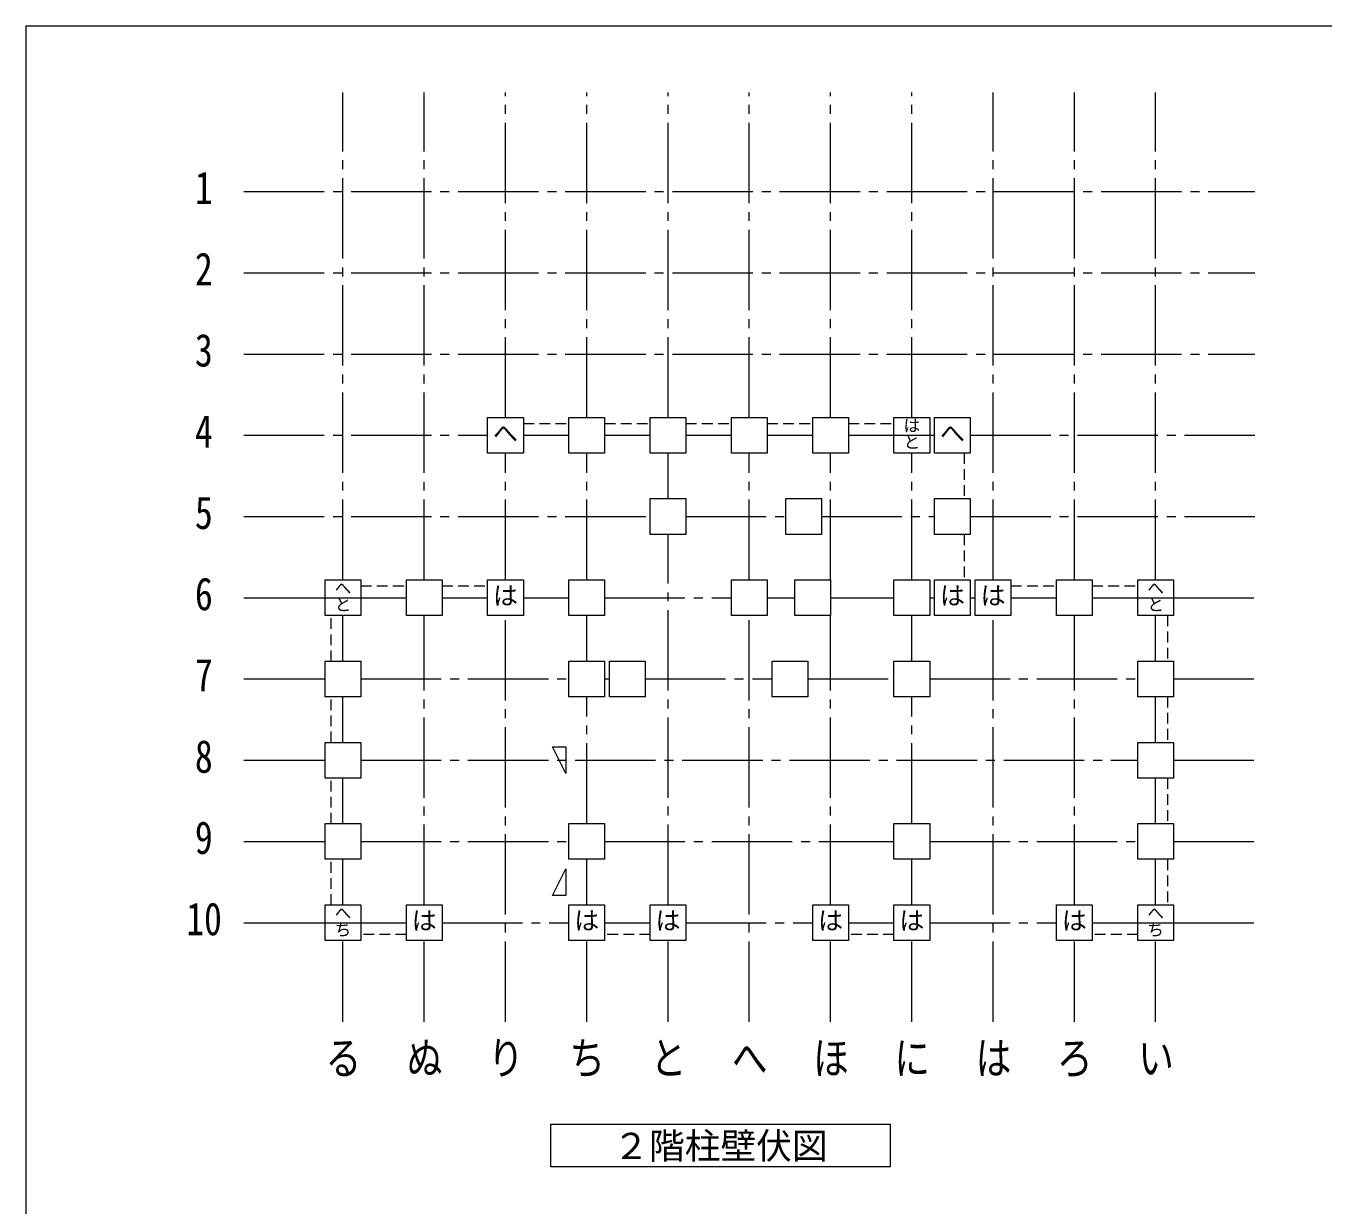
# Model space of a CAD drawing. Units: millimetres at full size, sheet at 1:100. Extents: x -20000 to 20000, y -13850 to 13850.
# Drawn here: x -20000 to -5475, y 642 to 13850 of the extents above; entities that cross this region are included whole.
import ezdxf
from ezdxf.enums import TextEntityAlignment as Align

# ---------------------------------------------------------------- set-up
doc = ezdxf.new("R2010")
doc.units = ezdxf.units.MM
doc.header["$LTSCALE"] = 100
doc.linetypes.add('CHAIN2', pattern=[12, 9, -1, 1, -1])
doc.linetypes.add('DASHED1', pattern=[1.8, 1.2, -0.6])
doc.layers.add('0-5_建具', color=7, linetype='Continuous', lineweight=13)
doc.layers.add('3-7_家具点線', color=7, linetype='Continuous', lineweight=13)
doc.styles.add('ＭＳ ゴシック', font='')
doc.styles.get('ＭＳ ゴシック').set_extended_font_data('MS Gothic')

msp = doc.modelspace()

# ---------------------------------------------------------------- linework, layer by layer
at = {"layer": '0-5_建具', "color": 4, "linetype": 'CHAIN2', "lineweight": 5}
for p, q in [((-16450, 7645), (-16450, 13105)), ((-15540, 7645), (-15540, 13105)), ((-14630, 9465), (-14630, 13105)), ((-13720, 9465), (-13720, 13105)), ((-12810, 9465), (-12810, 13105)), ((-11900, 9465), (-11900, 13105)), ((-10990, 9465), (-10990, 13105)), ((-10080, 9465), (-10080, 13105)), ((-9170, 7645), (-9170, 13105)), ((-8260, 7645), (-8260, 13105)), ((-7350, 7645), (-7350, 13105)), ((-17560, 11995), (-6240, 11995)), ((-17560, 11085), (-6240, 11085)), ((-17560, 10175), (-6240, 10175)), ((-17560, 9265), (-14830, 9265)), ((-14430, 9265), (-13920, 9265)), ((-13520, 9265), (-13010, 9265)), ((-12610, 9265), (-12100, 9265)), ((-11700, 9265), (-11190, 9265)), ((-10790, 9265), (-10280, 9265)), ((-9880, 9265), (-9825, 9265)), ((-9425, 9265), (-6240, 9265)), ((-14630, 7645), (-14630, 9065)), ((-13720, 7645), (-13720, 9065)), ((-12810, 8555), (-12810, 9065)), ((-11900, 7645), (-11900, 9065)), ((-10990, 7645), (-10990, 9065)), ((-10080, 7645), (-10080, 9065)), ((-17560, 8355), (-13010, 8355)), ((-12610, 8355), (-11490, 8355)), ((-11090, 8355), (-9825, 8355)), ((-9425, 8355), (-6240, 8355)), ((-12810, 4005), (-12810, 8155)), ((-17560, 7445), (-16650, 7445)), ((-16250, 7445), (-15740, 7445)), ((-15340, 7445), (-14830, 7445)), ((-14430, 7445), (-13920, 7445)), ((-13520, 7445), (-12100, 7445)), ((-11700, 7445), (-11390, 7445)), ((-10990, 7445), (-10280, 7445)), ((-9880, 7445), (-9825, 7445)), ((-9425, 7445), (-9370, 7445)), ((-8970, 7445), (-8460, 7445)), ((-8060, 7445), (-7550, 7445)), ((-7150, 7445), (-6240, 7445)), ((-16450, 6735), (-16450, 7245)), ((-15540, 4005), (-15540, 7245)), ((-14630, 2695), (-14630, 7245)), ((-13720, 6735), (-13720, 7245)), ((-11900, 2695), (-11900, 7245)), ((-10990, 4005), (-10990, 7245)), ((-10080, 6735), (-10080, 7245)), ((-9170, 2695), (-9170, 7245)), ((-8260, 4005), (-8260, 7245)), ((-7350, 6735), (-7350, 7245)), ((-17560, 6535), (-16650, 6535)), ((-16250, 6535), (-13920, 6535)), ((-13520, 6535), (-13465, 6535)), ((-13065, 6535), (-11645, 6535)), ((-11245, 6535), (-10280, 6535)), ((-9880, 6535), (-7550, 6535)), ((-7150, 6535), (-6240, 6535)), ((-16450, 5825), (-16450, 6335)), ((-13720, 4915), (-13720, 6335)), ((-10080, 4915), (-10080, 6335)), ((-7350, 5825), (-7350, 6335)), ((-17560, 5625), (-16650, 5625)), ((-16250, 5625), (-7550, 5625)), ((-7150, 5625), (-6240, 5625)), ((-16450, 4915), (-16450, 5425)), ((-7350, 4915), (-7350, 5425)), ((-17560, 4715), (-16650, 4715)), ((-16250, 4715), (-13920, 4715)), ((-13520, 4715), (-10280, 4715)), ((-9880, 4715), (-7550, 4715)), ((-7150, 4715), (-6240, 4715)), ((-16450, 4005), (-16450, 4515)), ((-13720, 4005), (-13720, 4515)), ((-10080, 4005), (-10080, 4515)), ((-7350, 4005), (-7350, 4515)), ((-17560, 3805), (-16650, 3805)), ((-16250, 3805), (-15740, 3805)), ((-15340, 3805), (-13920, 3805)), ((-13520, 3805), (-13010, 3805)), ((-12610, 3805), (-11190, 3805)), ((-10790, 3805), (-10280, 3805)), ((-9880, 3805), (-8460, 3805)), ((-8060, 3805), (-7550, 3805)), ((-7150, 3805), (-6240, 3805)), ((-16450, 2695), (-16450, 3605)), ((-15540, 2695), (-15540, 3605)), ((-13720, 2695), (-13720, 3605)), ((-12810, 2695), (-12810, 3605)), ((-10990, 2695), (-10990, 3605)), ((-10080, 2695), (-10080, 3605)), ((-8260, 2695), (-8260, 3605)), ((-7350, 2695), (-7350, 3605))]:
    msp.add_line(p, q, dxfattribs=at)
at = {"layer": '0-5_建具', "linetype": 'DASHED1'}
for p, q in [((-14430, 9397.5), (-13920, 9397.5)), ((-13520, 9397.5), (-13010, 9397.5)), ((-12610, 9397.5), (-12100, 9397.5)), ((-11700, 9397.5), (-11190, 9397.5)), ((-10790, 9397.5), (-10280, 9397.5)), ((-9492.5, 9065), (-9492.5, 8555)), ((-9492.5, 8155), (-9492.5, 7645)), ((-16250, 7577.5), (-15740, 7577.5)), ((-15340, 7577.5), (-14830, 7577.5)), ((-8970, 7577.5), (-8460, 7577.5)), ((-8060, 7577.5), (-7550, 7577.5)), ((-16582.5, 6735), (-16582.5, 7245)), ((-7217.5, 7245), (-7217.5, 6735)), ((-16582.5, 5825), (-16582.5, 6335)), ((-7217.5, 6335), (-7217.5, 5825)), ((-16582.5, 4915), (-16582.5, 5425)), ((-7217.5, 5425), (-7217.5, 4915)), ((-16582.5, 4005), (-16582.5, 4515)), ((-7217.5, 4515), (-7217.5, 4005)), ((-15740, 3672.5), (-16250, 3672.5)), ((-13010, 3672.5), (-13520, 3672.5)), ((-10280, 3672.5), (-10790, 3672.5)), ((-7550, 3672.5), (-8060, 3672.5))]:
    msp.add_line(p, q, dxfattribs=at)
at = {"layer": '0-5_建具'}
for p, q in [((-10280, 9265), (-9880, 9265)), ((-16650, 7445), (-16250, 7445)), ((-7550, 7445), (-7150, 7445)), ((-16650, 3805), (-16250, 3805)), ((-7550, 3805), (-7150, 3805))]:
    msp.add_line(p, q, dxfattribs=at)
for points in [[(-14830, 9065), (-14830, 9465), (-14430, 9465), (-14430, 9065)], [(-13920, 9065), (-13920, 9465), (-13520, 9465), (-13520, 9065)], [(-13010, 9065), (-13010, 9465), (-12610, 9465), (-12610, 9065)], [(-12100, 9065), (-12100, 9465), (-11700, 9465), (-11700, 9065)], [(-11190, 9065), (-11190, 9465), (-10790, 9465), (-10790, 9065)], [(-10280, 9065), (-10280, 9465), (-9880, 9465), (-9880, 9065)], [(-9825, 9065), (-9825, 9465), (-9425, 9465), (-9425, 9065)], [(-13010, 8155), (-13010, 8555), (-12610, 8555), (-12610, 8155)], [(-11490, 8155), (-11490, 8555), (-11090, 8555), (-11090, 8155)], [(-9425, 8155), (-9825, 8155), (-9825, 8555), (-9425, 8555)], [(-16650, 7245), (-16650, 7645), (-16250, 7645), (-16250, 7245)], [(-15740, 7245), (-15740, 7645), (-15340, 7645), (-15340, 7245)], [(-14830, 7245), (-14830, 7645), (-14430, 7645), (-14430, 7245)], [(-13920, 7245), (-13920, 7645), (-13520, 7645), (-13520, 7245)], [(-12100, 7245), (-12100, 7645), (-11700, 7645), (-11700, 7245)], [(-11390, 7245), (-11390, 7645), (-10990, 7645), (-10990, 7245)], [(-10280, 7245), (-10280, 7645), (-9880, 7645), (-9880, 7245)], [(-9825, 7245), (-9825, 7645), (-9425, 7645), (-9425, 7245)], [(-9370, 7245), (-9370, 7645), (-8970, 7645), (-8970, 7245)], [(-8460, 7245), (-8460, 7645), (-8060, 7645), (-8060, 7245)], [(-7550, 7245), (-7550, 7645), (-7150, 7645), (-7150, 7245)], [(-16250, 6335), (-16650, 6335), (-16650, 6735), (-16250, 6735)], [(-13920, 6335), (-13920, 6735), (-13520, 6735), (-13520, 6335)], [(-13465, 6335), (-13465, 6735), (-13065, 6735), (-13065, 6335)], [(-11645, 6335), (-11645, 6735), (-11245, 6735), (-11245, 6335)], [(-10280, 6335), (-10280, 6735), (-9880, 6735), (-9880, 6335)], [(-7150, 6335), (-7550, 6335), (-7550, 6735), (-7150, 6735)], [(-16250, 5425), (-16650, 5425), (-16650, 5825), (-16250, 5825)], [(-7150, 5425), (-7550, 5425), (-7550, 5825), (-7150, 5825)], [(-13952.5, 5475), (-14102.5, 5775), (-13952.5, 5775)], [(-16250, 4515), (-16650, 4515), (-16650, 4915), (-16250, 4915)], [(-13520, 4515), (-13920, 4515), (-13920, 4915), (-13520, 4915)], [(-9880, 4515), (-10280, 4515), (-10280, 4915), (-9880, 4915)], [(-7150, 4515), (-7550, 4515), (-7550, 4915), (-7150, 4915)], [(-13952.5, 4110), (-14102.5, 4110), (-13952.5, 4410)], [(-16650, 3605), (-16650, 4005), (-16250, 4005), (-16250, 3605)], [(-15740, 3605), (-15740, 4005), (-15340, 4005), (-15340, 3605)], [(-13920, 3605), (-13920, 4005), (-13520, 4005), (-13520, 3605)], [(-13010, 3605), (-13010, 4005), (-12610, 4005), (-12610, 3605)], [(-11190, 3605), (-11190, 4005), (-10790, 4005), (-10790, 3605)], [(-10280, 3605), (-10280, 4005), (-9880, 4005), (-9880, 3605)], [(-8460, 3605), (-8460, 4005), (-8060, 4005), (-8060, 3605)], [(-7550, 3605), (-7550, 4005), (-7150, 4005), (-7150, 3605)]]:
    msp.add_lwpolyline(points, close=True, dxfattribs=at)
at = {"layer": '0-5_建具', "color": 4, "lineweight": 5}
msp.add_lwpolyline([(-14122.7, 1070), (-14122.7, 1550), (-10322.7, 1550), (-10322.7, 1070)], close=True, dxfattribs=at)
at = {"layer": '3-7_家具点線'}
for q in [(20000, 13850), (-20000, -13850)]:
    msp.add_line((-20000, 13850), q, dxfattribs=at)

# ---------------------------------------------------------------- texts
at = {"layer": '0-5_建具', "style": 'ＭＳ ゴシック', "width": 0.8}
for s, p in [('1', (-18107.7, 11745)), ('2', (-18107.7, 10835)), ('3', (-18107.7, 9925)), ('4', (-18107.7, 9015)), ('5', (-18107.7, 8105)), ('6', (-18107.7, 7195)), ('7', (-18107.7, 6285)), ('8', (-18107.7, 5375)), ('9', (-18107.7, 4465)), ('10', (-18205.3, 3555)), ('る', (-16645.3, 1995)), ('ぬ', (-15735.3, 1995)), ('り', (-14825.3, 1995)), ('ち', (-13915.3, 1995)), ('と', (-13005.3, 1995)), ('ほ', (-11185.3, 1995)), ('に', (-10275.3, 1995)), ('は', (-9365.3, 1995)), ('ろ', (-8455.3, 1995)), ('へ', (-12095.3, 1995)), ('い', (-7545.3, 1995))]:
    msp.add_text(s, height=366.6, dxfattribs=at).set_placement(p, align=Align.BOTTOM_LEFT)
at = {"layer": '0-5_建具', "color": 3, "style": 'ＭＳ ゴシック'}
for s, height, p in [('は', 136.9, (-10173.3, 9265)), ('へ', 205.3, (-14770, 9125)), ('へ', 205.3, (-9765, 9125)), ('と', 136.9, (-10173.3, 9078.3)), ('へ', 136.9, (-16543.3, 7445)), ('は', 205.3, (-14770, 7305)), ('は', 205.3, (-9765, 7305)), ('は', 205.3, (-9310, 7305)), ('へ', 136.9, (-7443.3, 7445)), ('と', 136.9, (-16543.3, 7258.3)), ('と', 136.9, (-7443.3, 7258.3)), ('へ', 136.9, (-16543.3, 3805)), ('は', 205.3, (-15680, 3665)), ('は', 205.3, (-13860, 3665)), ('は', 205.3, (-12950, 3665)), ('は', 205.3, (-11130, 3665)), ('は', 205.3, (-10220, 3665)), ('は', 205.3, (-8400, 3665)), ('へ', 136.9, (-7443.3, 3805)), ('ち', 136.9, (-16543.3, 3618.3)), ('ち', 136.9, (-7443.3, 3618.3))]:
    msp.add_text(s, height=height, dxfattribs=at).set_placement(p, align=Align.BOTTOM_LEFT)
at = {"layer": '0-5_建具', "color": 4, "style": 'ＭＳ ゴシック'}
msp.add_text('２階柱壁伏図', height=293.3, dxfattribs=at).set_placement((-13422.7, 1070), align=Align.BOTTOM_LEFT)

doc.saveas('drawing.dxf')
